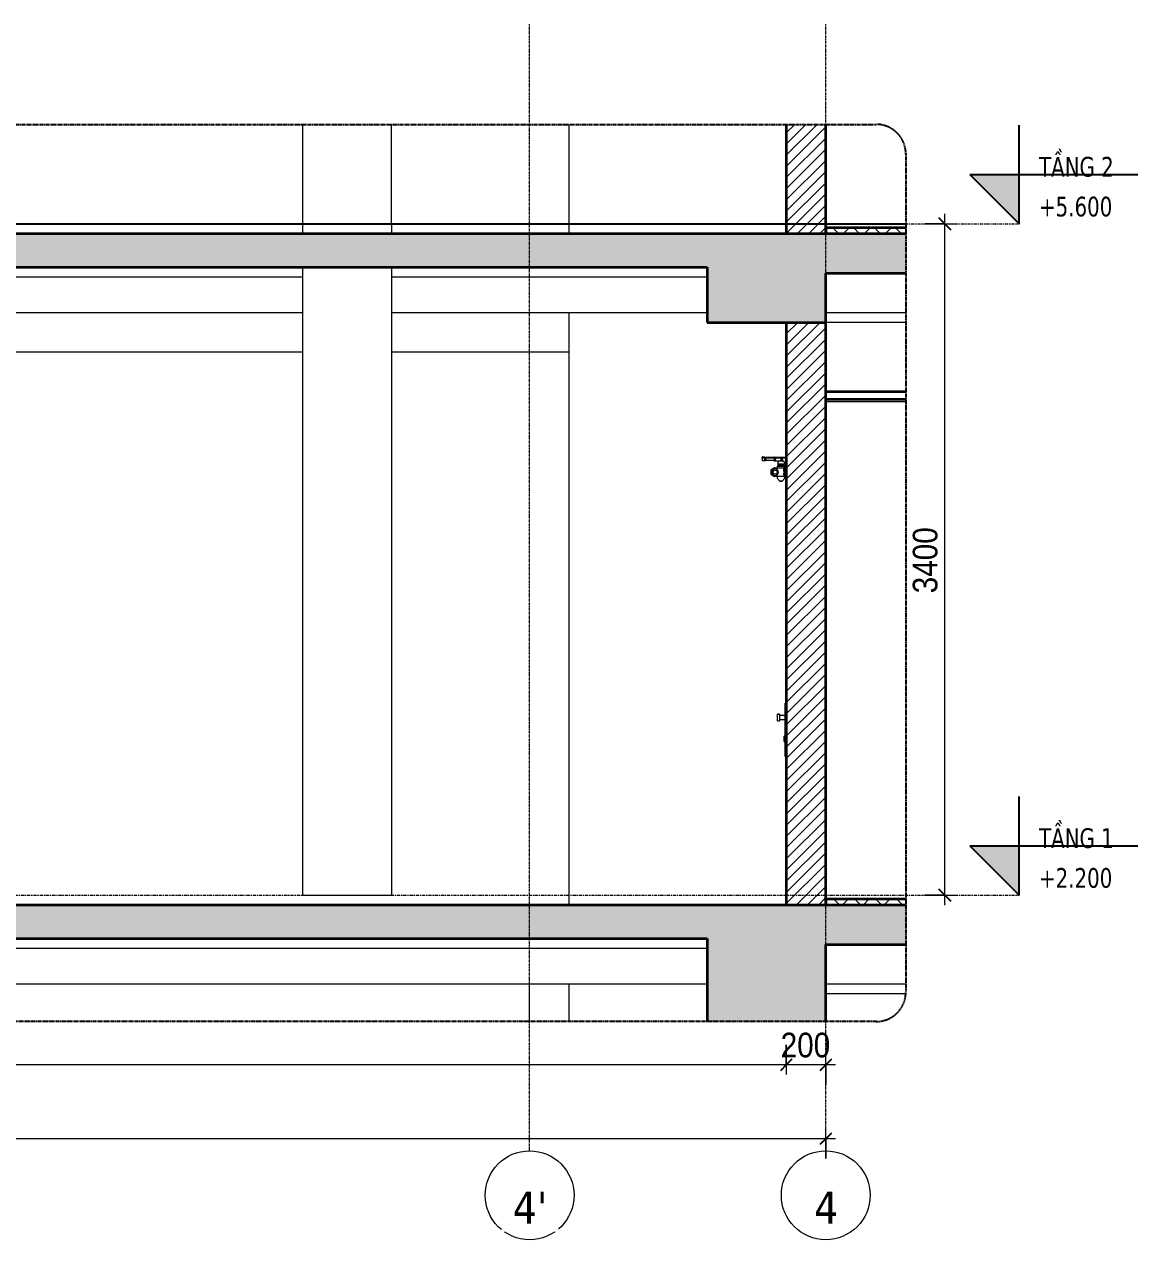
# Model space of a CAD drawing. Header units: millimetres. Extents: x 42054 to 236235, y 253 to 78637.
# Drawn here: x 90403 to 96042, y 455 to 6611 of the extents above; entities that cross this region are included whole.
import ezdxf

# ---------------------------------------------------------------- set-up
doc = ezdxf.new("R2010")
doc.units = ezdxf.units.MM
for name, pattern in [('Centre', [31.75, 6.35, -4.7625, 15.875, -4.7625]), ('Grid Line', [22.225, 12.7, -3.175, 3.175, -3.175]), ('Hidden', [7.14375, 4.7625, -2.38125]), ('IMPORT-CENTER _2_', [40.64, 25.4, -5.08, 5.08, -5.08])]:
    doc.linetypes.add(name, pattern=pattern)
for name, color, linetype, lineweight in [('0-5', 130, 'Continuous', 5), ('A-ANNO-DIMS', 211, 'Continuous', 9), ('A-ANNO-DIMS-50', 211, 'Continuous', 9), ('A-CLNG-1', 250, 'Continuous', 35), ('A-CLNG-FNSH-1', 7, 'Continuous', 18), ('A-CLNG-PATT-3', 13, 'Continuous', 18), ('A-DETL-GENF', 92, 'Continuous', 18), ('A-DETL-GENF-4', 92, 'Hidden', 25), ('A-DETL-GENF-5', 9, 'Continuous', 18), ('A-DETL-MEDM', 33, 'Continuous', 35), ('A-DOOR', 31, 'Continuous', 18), ('A-FLOR-2', 7, 'Continuous', 18), ('A-FLOR-FNSH-1', 250, 'Continuous', 35), ('A-FLOR-LEVL', 51, 'Continuous', 9), ('A-FLOR-LEVL-1', 51, 'Continuous', 25), ('A-FLOR-LEVL-2', 51, 'Centre', 9), ('A-FLOR-PATT-2', 8, 'Continuous', 18), ('A-WALL', 113, 'Continuous', 18), ('A-WALL-2', 250, 'Continuous', 35), ('A-WALL-PATT-2', 111, 'Continuous', 18), ('G-IMPT', 8, 'Continuous', 18), ('G-IMPT-5', 8, 'IMPORT-CENTER _2_', 18), ('M-EQPM', 50, 'Continuous', 18), ('M-EQPM-3', 50, 'Continuous', 25), ('S-BEAM-1', 7, 'Continuous', 18), ('S-COLS-8', 7, 'Continuous', 18), ('S-GRID-1', 1, 'Grid Line', 9), ('S-GRID-IDEN', 1, 'Continuous', 9)]:
    doc.layers.add(name, color=color, linetype=linetype, lineweight=lineweight)
doc.styles.add('Tahoma_B', font='tahomabd.ttf', dxfattribs={"height": 162.5})
doc.styles.add('Tahoma_B_1', font='tahomabd.ttf', dxfattribs={"width": 0.85, "height": 100})
doc.styles.add('UTM Avo', font='', dxfattribs={"width": 0.9, "height": 125})
doc.styles.get('UTM Avo').set_extended_font_data('UTM Avo')
doc.dimstyles.new('1_Dim_chi_tiet_2_5', dxfattribs={"dimscale": 304.8, "dimtxt": 124.912619, "dimasz": 0.19685, "dimexe": 0.164042, "dimexo": 0.0625, "dimgap": 0.016404, "dimtad": 1, "dimdec": 0, "dimrnd": 5, "dimzin": 0, "dimdsep": 46, "dimtxsty": 'UTM Avo', "dimblk1": 'OBLIQUE', "dimblk2": 'OBLIQUE', "dimsah": 1, "dimcen": 0.09, "dimdle": 0.164042, "dimazin": 0, "dimtfac": 1, "dimtdec": 4, "dimtix": 1, "dimtmove": 0, "dimatfit": 3, "dimfxl": 0.328084, "dimfxlon": 1, "dimtvp": 1, "dimtolj": 1, "dimtzin": 0, "dimarcsym": 2})
pattern_1 = [(45, (89607.41, 15773.775), (-28.28427, 28.28427), [])]
pattern_2 = [(45, (89607.41, 15773.775), (-53.033, 53.033), []), (135, (89607.41, 15773.775), (-53.033, -53.033), [])]

# ---------------------------------------------------------------- blocks, each defined once
blk = doc.blocks.new('NCV_TKTC_KET CAU_rvt-4-TKCS_CĂN HỘ LOẠI 1A - MẶT CẮT 3')
at = {"layer": 'A-FLOR-2'}
for p, q in [((-47102.6, 5330), (-48952.9, 5330)), ((-45052.6, 5330), (-46652.6, 5330)), ((-45052.6, 1930), (-48952.9, 1930))]:
    blk.add_line(p, q, dxfattribs=at)
at = {"layer": 'S-BEAM-1'}
for p, q in [((-47102.6, 5150), (-48952.9, 5150)), ((-45052.6, 5150), (-46652.6, 5150)), ((-44047.1, 5150), (-44452.6, 5150)), ((-44047.1, 5100), (-44452.6, 5100)), ((-47102.6, 4950), (-48952.9, 4950)), ((-45752.6, 4950), (-46652.6, 4950)), ((-45052.6, 1750), (-48952.9, 1750)), ((-44047.1, 1750), (-44452.6, 1750)), ((-44048.4, 1700), (-44452.6, 1700))]:
    blk.add_line(p, q, dxfattribs=at)
at = {"layer": 'S-COLS-8'}
for p, q in [((-45752.6, 5550), (-45752.6, 6103.8)), ((-45752.6, 2150), (-45752.6, 5150)), ((-45752.6, 1560), (-45752.6, 1750)), ((-44452.6, 1750), (-44452.6, 1560))]:
    blk.add_line(p, q, dxfattribs=at)
blk = doc.blocks.new('FD_05 - FD_05-1000x2200mm-835434-TKCS_CĂN HỘ LOẠI 1A - MẶT CẮT 3')
at = {"layer": 'A-DOOR'}
for p, q in [((-44776, 4418.5), (-44776, 4415.5)), ((-44775.6, 4418.5), (-44775.6, 4418.5)), ((-44775.6, 4418.5), (-44767.9, 4418.5)), ((-44775.6, 4415.5), (-44775.6, 4415.5)), ((-44775.6, 4415.5), (-44767.9, 4415.5)), ((-44774.9, 4414.5), (-44774.9, 4400.5)), ((-44774.9, 4414.5), (-44770.1, 4414.5)), ((-44770.1, 4400.5), (-44774.9, 4400.5)), ((-44774.4, 4420.3), (-44774.4, 4418.5)), ((-44773.6, 4420.3), (-44774.4, 4420.3)), ((-44774.4, 4420.3), (-44762.4, 4420.3)), ((-44773.4, 4415.5), (-44773.4, 4414.5)), ((-44770.1, 4414.5), (-44761.9, 4414.5)), ((-44761.9, 4400.5), (-44770.1, 4400.5)), ((-44767.9, 4418.5), (-44766.3, 4418.5)), ((-44767.2, 4418.5), (-44767.9, 4418.5)), ((-44767.9, 4415.5), (-44766.3, 4415.5)), ((-44767.9, 4415.5), (-44767.2, 4415.5)), ((-44767.2, 4415.5), (-44767.9, 4415.5)), ((-44767.2, 4415.5), (-44767.9, 4415.5)), ((-44767.9, 4415.5), (-44767.2, 4415.5)), ((-44766.3, 4418.5), (-44715.7, 4418.5)), ((-44766.3, 4415.5), (-44715.7, 4415.5)), ((-44763.4, 4414.5), (-44763.4, 4415.5)), ((-44762.4, 4420.3), (-44763.2, 4420.3)), ((-44762.4, 4418.5), (-44762.4, 4420.3)), ((-44761.9, 4400.5), (-44761.9, 4414.5)), ((-44761.9, 4414.5), (-44760.9, 4414.5)), ((-44760.9, 4400.5), (-44761.9, 4400.5)), ((-44759.9, 4411.5), (-44759.2, 4411.5)), ((-44759.2, 4403.5), (-44759.9, 4403.5)), ((-44716.9, 4412.5), (-44759.7, 4412.5)), ((-44759.7, 4402.5), (-44716.9, 4402.5)), ((-44759.2, 4411.5), (-44759.2, 4403.5)), ((-44741.1, 4415.5), (-44741.1, 4414.5)), ((-44739.1, 4414.5), (-44741.1, 4414.5)), ((-44741.1, 4414.5), (-44739.1, 4414.5)), ((-44673.1, 4414.5), (-44739.1, 4414.5)), ((-44712.2, 4413.5), (-44716.9, 4413.5)), ((-44716.9, 4401.5), (-44712.2, 4401.5)), ((-44715.7, 4418.5), (-44714.7, 4418.5)), ((-44715.7, 4418.5), (-44714.7, 4418.5)), ((-44714.7, 4417.5), (-44715.7, 4417.5)), ((-44715.7, 4415.5), (-44714.7, 4415.5)), ((-44715.7, 4415.5), (-44714.7, 4415.5)), ((-44714.7, 4418.5), (-44689.1, 4418.5)), ((-44714.7, 4415.5), (-44689.1, 4415.5)), ((-44712.2, 4400.5), (-44684.1, 4400.5)), ((-44699.1, 4372), (-44699.1, 4365)), ((-44699.1, 4372), (-44684.6, 4372)), ((-44664.1, 4398), (-44694.1, 4398)), ((-44694.1, 4384.6), (-44694.1, 4392.9)), ((-44694.1, 4376), (-44694.1, 4382)), ((-44694.1, 4382), (-44679.1, 4382)), ((-44679.1, 4376), (-44694.1, 4376)), ((-44689.6, 4384), (-44682.3, 4384)), ((-44689.6, 4382), (-44689.6, 4384)), ((-44689.6, 4374), (-44689.6, 4376)), ((-44685.9, 4374), (-44689.6, 4374)), ((-44689.1, 4418.5), (-44687.9, 4418.5)), ((-44689.1, 4418.5), (-44688, 4418.5)), ((-44688, 4417.5), (-44689.1, 4417.5)), ((-44689.1, 4415.5), (-44687.9, 4415.5)), ((-44689.1, 4415.5), (-44688, 4415.5)), ((-44688.6, 4418.5), (-44688, 4418.5)), ((-44688, 4418.5), (-44688.6, 4418.5)), ((-44688.6, 4415.5), (-44688, 4415.5)), ((-44688, 4415.5), (-44688.6, 4415.5)), ((-44688.6, 4374), (-44688.6, 4372)), ((-44687.9, 4418.5), (-44658.6, 4418.5)), ((-44687.9, 4415.5), (-44658.6, 4415.5)), ((-44682.3, 4374), (-44685.9, 4374)), ((-44684.6, 4372), (-44660, 4372)), ((-44684.5, 4400.5), (-44684.5, 4398)), ((-44682.3, 4384), (-44672.2, 4384)), ((-44682.3, 4382), (-44682.3, 4384)), ((-44682.3, 4374), (-44682.3, 4376)), ((-44677.2, 4374), (-44682.3, 4374)), ((-44681.7, 4414), (-44680.9, 4414)), ((-44680.9, 4401), (-44681.7, 4401)), ((-44680.9, 4414), (-44679.2, 4414)), ((-44679.2, 4401), (-44680.9, 4401)), ((-44679.1, 4414), (-44677.1, 4414)), ((-44677.1, 4401), (-44679.1, 4401)), ((-44679.1, 4382), (-44664.1, 4382)), ((-44664.1, 4376), (-44679.1, 4376)), ((-44672.2, 4374), (-44677.2, 4374)), ((-44677.1, 4414), (-44675.2, 4414)), ((-44675.2, 4401), (-44677.1, 4401)), ((-44676.9, 4402.4), (-44676.9, 4412.6)), ((-44676.9, 4402.7), (-44676.9, 4411.8)), ((-44675.2, 4414), (-44671.1, 4414)), ((-44675.2, 4401), (-44675.2, 4414)), ((-44671.1, 4401), (-44675.2, 4401)), ((-44673.5, 4398), (-44673.5, 4401)), ((-44673.1, 4414.5), (-44671.1, 4414.5)), ((-44671.1, 4414.5), (-44673.1, 4414.5)), ((-44672.2, 4384), (-44669.5, 4384)), ((-44672.2, 4382), (-44672.2, 4384)), ((-44672.2, 4374), (-44672.2, 4376)), ((-44670.9, 4374), (-44672.2, 4374)), ((-44671.1, 4414.5), (-44671.1, 4415.5)), ((-44671, 4401), (-44671, 4414)), ((-44669.5, 4374), (-44670.9, 4374)), ((-44670.6, 4372), (-44670.6, 4374)), ((-44669.5, 4382), (-44669.5, 4384)), ((-44669.5, 4374), (-44669.5, 4376)), ((-44664.1, 4392.9), (-44664.1, 4384.6)), ((-44664.1, 4382), (-44664.1, 4376)), ((-44660, 4365), (-44660, 4372)), ((-44658.6, 4415.5), (-44658.6, 4418.5)), ((-44729.9, 4330.7), (-44729.9, 4354.3)), ((-44728.9, 4356.1), (-44713.4, 4364.7)), ((-44713.4, 4320.3), (-44728.9, 4328.9)), ((-44720.5, 4342.5), (-44714.7, 4352.5)), ((-44714.7, 4332.5), (-44720.5, 4342.5)), ((-44714.7, 4352.5), (-44703.1, 4352.5)), ((-44703.1, 4332.5), (-44714.7, 4332.5)), ((-44712.4, 4365), (-44668.2, 4365)), ((-44668.2, 4320), (-44712.4, 4320)), ((-44703.1, 4352.5), (-44697.4, 4342.5)), ((-44697.4, 4342.5), (-44703.1, 4332.5)), ((-44699.1, 4320), (-44699.1, 4312.4)), ((-44698.8, 4311.7), (-44685.8, 4296.3)), ((-44673.3, 4296.3), (-44660.3, 4311.7)), ((-44668.2, 4365), (-44665.2, 4365)), ((-44665.2, 4320), (-44668.2, 4320)), ((-44665.2, 4365), (-44664.2, 4365)), ((-44664.2, 4320), (-44665.2, 4320)), ((-44652.6, 4365), (-44664.2, 4365)), ((-44664.2, 4320), (-44652.6, 4320)), ((-44660, 4365), (-44664, 4365)), ((-44664, 4320), (-44660.1, 4320)), ((-44663.9, 4362), (-44663.9, 4323)), ((-44660.1, 4312.4), (-44660.1, 4320)), ((-44676.1, 4296), (-44683.1, 4296)), ((-44683.1, 4296), (-44676.1, 4296)), ((-44660.6, 3172.5), (-44660.6, 2902.5)), ((-44652.6, 3180), (-44658.6, 3180)), ((-44687.6, 3117.5), (-44697.6, 3117.5)), ((-44697.6, 3100), (-44697.6, 3117.5)), ((-44697.6, 3117.5), (-44687.6, 3117.5)), ((-44697.6, 3082.5), (-44697.6, 3100)), ((-44697.6, 3082.5), (-44687.6, 3082.5)), ((-44697.6, 3082.5), (-44687.6, 3082.5)), ((-44687.6, 3117.5), (-44687.6, 3100)), ((-44660.6, 3110), (-44687.6, 3110)), ((-44687.6, 3100), (-44687.6, 3082.5)), ((-44687.6, 3090), (-44660.6, 3090)), ((-44660.6, 3110), (-44660.6, 3109.7)), ((-44660.6, 3097.6), (-44660.6, 3097.4)), ((-44660.6, 3090.3), (-44660.6, 3090)), ((-44660.6, 3006), (-44662.6, 3006)), ((-44662.6, 2995.1), (-44662.6, 3005.3)), ((-44662.6, 2981.2), (-44662.6, 2995.1)), ((-44660.6, 2995.1), (-44662.6, 2995.1)), ((-44662.6, 2978.8), (-44662.6, 2981.2)), ((-44662.6, 2977.7), (-44660.6, 2977.7)), ((-44658.6, 2895), (-44652.6, 2895))]:
    blk.add_line(p, q, dxfattribs=at)
at = {"layer": 'A-DOOR', "flags": 128}
for points in [[(-44759.2, 4411.5), (-44758.5, 4411), (-44757.8, 4410.4), (-44757.3, 4409.7), (-44756.9, 4409), (-44756.7, 4408.3), (-44756.6, 4407.5)], [(-44756.6, 4407.5), (-44756.7, 4406.7), (-44756.9, 4406), (-44757.3, 4405.3), (-44757.8, 4404.6), (-44758.5, 4404), (-44759.2, 4403.5)], [(-44663.9, 4362), (-44663.9, 4362.7), (-44663.9, 4363.3), (-44664, 4363.9), (-44664, 4364.3), (-44664.1, 4364.7), (-44664.1, 4364.9), (-44664.2, 4365)], [(-44664.2, 4320), (-44664.1, 4320.1), (-44664.1, 4320.3), (-44664, 4320.7), (-44664, 4321.1), (-44663.9, 4321.7), (-44663.9, 4322.3), (-44663.9, 4323)], [(-44674, 4296), (-44676.6, 4296), (-44681.9, 4296), (-44685.1, 4296), (-44685.1, 4296)], [(-44685.1, 4296), (-44682.6, 4296), (-44677.2, 4296), (-44674, 4296), (-44674, 4296)]]:
    blk.add_lwpolyline(points, dxfattribs=at)
at = {"layer": 'A-DOOR'}
for centre, radius, start, end in [((-44727.9, 4354.3), 2, 119.19749, 180), ((-44727.9, 4330.7), 2, 180, 240.80251), ((-44708.9, 4342.5), 17, 0, 180), ((-44708.9, 4342.5), 17, 180, 0), ((-44708.9, 4342.5), 16.5, 0, 180), ((-44708.9, 4342.5), 16.5, 180, 0), ((-44712.4, 4363), 2, 90, 119.19749), ((-44712.4, 4322), 2, 240.80251, 270)]:
    blk.add_arc(centre, radius, start, end, dxfattribs=at)
for centre, major_axis, ratio, start_param, end_param in [((-44762.9, 4407.5), (0, 7), 0.259156, 4.776961, 4.974188), ((-44760.4, 4407.5), (0, 2.5), 0.259156, 4.712389, 7.853982), ((-44760.4, 4407.5), (0, 2.5), 0.259156, 1.570796, 4.45059), ((-44760.9, 4407.5), (0, 7), 0.259156, 4.712389, 6.283185), ((-44760.9, 4407.5), (0, 7), 0.259156, 3.141593, 4.712389), ((-44716.9, 4407.5), (0, 6), 0.965835, 4.712389, 6.806784), ((-44716.9, 4407.5), (0, 6), 0.965835, 2.617994, 4.712389), ((-44716.9, 4407.5), (0, 5), 0.965835, 4.712389, 6.283185), ((-44716.9, 4407.5), (0, 5), 0.965835, 3.141593, 4.712389), ((-44712.2, 4407.5), (0, 7), 0.965835, 0.007197, 0.523599), ((-44712.2, 4407.5), (0, 7), 0.965835, 2.617994, 4.712389), ((-44712.2, 4407.5), (0, 6), 0.965835, 4.712389, 6.544985), ((-44712.2, 4407.5), (0, 6), 0.965835, 2.879793, 4.712389), ((-44712.2, 4407.5), (0, 7), 0.965835, 4.712389, 6.275988), ((-44694.1, 4386), (0, 12), 0.000349, 0, 0.959931), ((-44694.1, 4388), (0, 6), 0.000349, 3.141593, 4.101524), ((-44684.1, 4407.5), (0, 7), 0.965835, 5.776005, 6.27576), ((-44684.1, 4407.5), (0, 7), 0.965835, 3.141593, 3.648773), ((-44678.6, 4407.5), (0, 6.79), 0.259156, 0.291061, 0.702638), ((-44678.6, 4407.5), (0, 6.79), 0.259156, 2.438955, 2.850532), ((-44676.6, 4407.5), (0, 6.79), 0.259156, 0.291061, 1.20378), ((-44676.6, 4407.5), (0, 6.79), 0.259156, 1.937813, 2.850532), ((-44676.8, 4407.5), (0, 2.5), 0.259156, 4.712389, 7.853982), ((-44676.8, 4407.5), (0, 2.5), 0.259156, 1.570796, 4.712389), ((-44664.1, 4386), (0, 12), 0.000349, 0, 0.959931), ((-44664.1, 4388), (0, 6), 0.000349, 3.141593, 4.101524)]:
    blk.add_ellipse(centre, major_axis=major_axis, ratio=ratio, start_param=start_param, end_param=end_param, dxfattribs=at)
for points, knots in [([(-44677.9, 4407.5), (-44677.9, 4407.8), (-44677.9, 4408.2), (-44678, 4408.7), (-44678, 4409), (-44678.1, 4409.4), (-44678.2, 4409.8), (-44678.3, 4410), (-44678.3, 4410.3), (-44678.4, 4410.4), (-44678.5, 4410.6), (-44678.5, 4410.8), (-44678.7, 4411.1), (-44678.8, 4411.3), (-44678.9, 4411.5), (-44679, 4411.7), (-44679.1, 4411.8), (-44679.2, 4412), (-44679.4, 4412.3), (-44679.6, 4412.5), (-44679.9, 4412.8), (-44680.3, 4413.2), (-44680.7, 4413.5), (-44680.9, 4413.6)], [0, 0, 0, 0, 0.1, 0.15, 0.2, 0.25, 0.3, 0.35, 0.375, 0.4, 0.425, 0.45, 0.5, 0.55, 0.575, 0.6, 0.625, 0.65, 0.7, 0.75, 0.8, 0.9, 1, 1, 1, 1]), ([(-44680.9, 4401.4), (-44680.7, 4401.5), (-44680.3, 4401.8), (-44679.9, 4402.2), (-44679.6, 4402.5), (-44679.4, 4402.7), (-44679.2, 4403), (-44679.1, 4403.2), (-44679, 4403.3), (-44678.9, 4403.5), (-44678.8, 4403.7), (-44678.7, 4403.9), (-44678.5, 4404.2), (-44678.5, 4404.4), (-44678.4, 4404.6), (-44678.3, 4404.7), (-44678.3, 4405), (-44678.2, 4405.2), (-44678.1, 4405.6), (-44678, 4406), (-44678, 4406.3), (-44677.9, 4406.8), (-44677.9, 4407.2), (-44677.9, 4407.5)], [0, 0, 0, 0, 0.1, 0.2, 0.25, 0.3, 0.35, 0.375, 0.4, 0.425, 0.45, 0.5, 0.55, 0.575, 0.6, 0.625, 0.65, 0.7, 0.75, 0.8, 0.85, 0.9, 1, 1, 1, 1]), ([(-44665.2, 4354.9), (-44665.2, 4356), (-44665.1, 4357.3), (-44664.9, 4358.4), (-44664.7, 4358.7), (-44664.6, 4358.5), (-44664.4, 4357.9), (-44664.3, 4356.9), (-44664.2, 4355.5), (-44664.2, 4353.8), (-44664.1, 4352.6), (-44664.1, 4352)], [0, 0, 0, 0, 0.2, 0.3, 0.4, 0.5, 0.6, 0.7, 0.8, 0.9, 1, 1, 1, 1]), ([(-44664.1, 4352), (-44664.1, 4350.8), (-44664.2, 4349), (-44664.3, 4347.1), (-44664.4, 4346.1), (-44664.6, 4345.5), (-44664.7, 4345.3), (-44664.9, 4345.6), (-44665, 4346.4), (-44665.2, 4347.6), (-44665.2, 4348.6), (-44665.2, 4349.1)], [0, 0, 0, 0, 0.2, 0.3, 0.4, 0.5, 0.6, 0.7, 0.8, 0.9, 1, 1, 1, 1]), ([(-44665.2, 4335.9), (-44665.2, 4337), (-44665.1, 4338.3), (-44664.9, 4339.4), (-44664.7, 4339.7), (-44664.6, 4339.5), (-44664.4, 4338.9), (-44664.3, 4337.9), (-44664.2, 4336.5), (-44664.2, 4334.8), (-44664.1, 4333.6), (-44664.1, 4333)], [0, 0, 0, 0, 0.2, 0.3, 0.4, 0.5, 0.6, 0.7, 0.8, 0.9, 1, 1, 1, 1]), ([(-44664.1, 4333), (-44664.1, 4331.8), (-44664.2, 4330), (-44664.3, 4328.1), (-44664.4, 4327.1), (-44664.6, 4326.5), (-44664.7, 4326.3), (-44664.9, 4326.6), (-44665, 4327.4), (-44665.2, 4328.6), (-44665.2, 4329.6), (-44665.2, 4330.1)], [0, 0, 0, 0, 0.2, 0.3, 0.4, 0.5, 0.6, 0.7, 0.8, 0.9, 1, 1, 1, 1])]:
    blk.add_open_spline(points, degree=3, knots=knots, dxfattribs=at)
for points in [[(-44665.4, 4352), (-44665.4, 4352.5), (-44665.3, 4353.5), (-44665.3, 4354.4), (-44665.2, 4354.9)], [(-44665.2, 4349.1), (-44665.3, 4349.6), (-44665.3, 4350.5), (-44665.4, 4351.5), (-44665.4, 4352)], [(-44665.4, 4333), (-44665.4, 4333.5), (-44665.3, 4334.5), (-44665.3, 4335.4), (-44665.2, 4335.9)], [(-44665.2, 4330.1), (-44665.3, 4330.6), (-44665.3, 4331.5), (-44665.4, 4332.5), (-44665.4, 4333)]]:
    blk.add_open_spline(points, degree=3, dxfattribs=at)
blk = doc.blocks.new('TKTC_XREF_251221_MB TANG 2-7 - TKTC_XREF_260130_MB TANG 2-5_dwg_CUM U_DN100-4746796-TKCS_CĂN HỘ LOẠI 1A - MẶT CẮT 3')
at = {"layer": 'G-IMPT'}
for p, q in [((-46617.6, 5600), (-46616.7, 5600)), ((-46616.7, 5600), (-46617.6, 5600)), ((-46617.6, 5600), (-46616.7, 5600)), ((-46616.7, 5600), (-46617.6, 5600)), ((-46611.3, 5600), (-46616.7, 5600)), ((-46616.7, 5600), (-46611.3, 5600)), ((-46611.3, 5600), (-46616.7, 5600)), ((-46616.7, 5600), (-46611.3, 5600)), ((-46610.3, 5600), (-46610.3, 5600)), ((-46610.3, 5600), (-46610.3, 5600)), ((-46610.3, 5600), (-46605.5, 5600)), ((-46605.5, 5600), (-46610.3, 5600)), ((-46605.5, 5600), (-46610.3, 5600)), ((-46605.5, 5600), (-46610.3, 5600)), ((-46610.3, 5600), (-46605.5, 5600)), ((-46605.5, 5600), (-46610.3, 5600)), ((-46605.5, 5600), (-46610.3, 5600)), ((-46605.5, 5600), (-46610.3, 5600)), ((-46605.5, 5600), (-46603.6, 5600)), ((-46603.6, 5600), (-46605.5, 5600)), ((-46605.5, 5600), (-46603.6, 5600)), ((-46603.6, 5600), (-46605.5, 5600)), ((-46603.6, 5600), (-46538.8, 5600)), ((-46603.6, 5600), (-46538.8, 5600)), ((-46603.6, 5600), (-46538.8, 5600)), ((-46603.6, 5600), (-46538.8, 5600)), ((-46538.8, 5600), (-46479.4, 5600)), ((-46479.4, 5600), (-46538.8, 5600)), ((-46538.8, 5600), (-46538.8, 5600)), ((-46538.8, 5600), (-46471.7, 5600)), ((-46471.7, 5600), (-46538.8, 5600))]:
    blk.add_line(p, q, dxfattribs=at)
blk = doc.blocks.new('TKTC_XREF_251221_MB TANG 2-7 - TKTC_XREF_260130_MB TANG 2-5_dwg_$cc-4746806-TKCS_CĂN HỘ LOẠI 1A - MẶT CẮT 3')
at = {"layer": 'G-IMPT-5'}
for p, q in [((-46462.3, 5600), (-46615.4, 5600)), ((-46538.8, 5600), (-46538.8, 5600))]:
    blk.add_line(p, q, dxfattribs=at)
at = {"layer": 'M-EQPM'}
for p, q in [((-46595.7, 5600), (-46595.7, 5600)), ((-46538.8, 5600), (-46551.4, 5600)), ((-46551.4, 5600), (-46538.8, 5600)), ((-46538.8, 5600), (-46484.8, 5600)), ((-46484.8, 5600), (-46538.8, 5600)), ((-46538.8, 5600), (-46526.3, 5600)), ((-46526.3, 5600), (-46538.8, 5600))]:
    blk.add_line(p, q, dxfattribs=at)
blk = doc.blocks.new('TKTC_XREF_251221_MB TANG 2-7 - TKTC_XREF_260130_MB TANG 2-5_dwg_$cc-4746802-TKCS_CĂN HỘ LOẠI 1A - MẶT CẮT 3')
at = {"layer": 'G-IMPT-5'}
for p, q in [((-46317.9, 5600), (-46196.8, 5600)), ((-46256.9, 5600), (-46257.7, 5600))]:
    blk.add_line(p, q, dxfattribs=at)
at = {"layer": 'M-EQPM'}
for p, q in [((-46257, 5600), (-46257.6, 5600)), ((-46257.6, 5600), (-46257.3, 5600)), ((-46257.3, 5600), (-46257, 5600)), ((-46212.3, 5600), (-46212.3, 5600))]:
    blk.add_line(p, q, dxfattribs=at)
blk = doc.blocks.new('TKTC_XREF_251221_MB TANG 2-7 - TKTC_XREF_260130_MB TANG 2-5_dwg_CUM U_DN100-4746799-TKCS_CĂN HỘ LOẠI 1A - MẶT CẮT 3')
at = {"layer": 'G-IMPT'}
for p, q in [((-46255.1, 5600), (-46255.8, 5600)), ((-46204.5, 5600), (-46255.8, 5600)), ((-46255.1, 5600), (-46255.7, 5600)), ((-46255.1, 5600), (-46255.7, 5600)), ((-46203.7, 5600), (-46255.1, 5600)), ((-46202.9, 5600), (-46199.1, 5600)), ((-46202.9, 5600), (-46199.1, 5600)), ((-46202.3, 5600), (-46198.5, 5600)), ((-46202.2, 5600), (-46198.4, 5600)), ((-46199.2, 5600), (-46199.1, 5600)), ((-46199.1, 5600), (-46199.1, 5600)), ((-46199.1, 5600), (-46199.1, 5600)), ((-46198.5, 5600), (-46198.5, 5600)), ((-46198.5, 5600), (-46198.4, 5600)), ((-46198.4, 5600), (-46198.4, 5600)), ((-46198.4, 5600), (-46198.3, 5600)), ((-46197.7, 5600), (-46197.7, 5600)), ((-46196.8, 5600), (-46196.8, 5600)), ((-46196.2, 5600), (-46196.1, 5600)), ((-46195.3, 5600), (-46195.3, 5600)), ((-46194.6, 5600), (-46194.6, 5600)), ((-46193.3, 5600), (-46194.1, 5600)), ((-46194.1, 5600), (-46193.3, 5600)), ((-46192.6, 5600), (-46193.4, 5600)), ((-46193.4, 5600), (-46192.7, 5600)), ((-46193.3, 5600), (-46193.3, 5600)), ((-46192.7, 5600), (-46192.6, 5600))]:
    blk.add_line(p, q, dxfattribs=at)
at = {"layer": 'G-IMPT', "flags": 128}
for points in [[(-46204.4, 5600), (-46255.7, 5600), (-46255.7, 5600)], [(-46203.8, 5600), (-46255.1, 5600), (-46255.1, 5600)], [(-46202.9, 5600), (-46203, 5600), (-46204.5, 5600), (-46204.4, 5600), (-46202.9, 5600), (-46202.9, 5600)], [(-46202.3, 5600), (-46202.3, 5600), (-46203.8, 5600), (-46203.7, 5600), (-46202.2, 5600), (-46202.2, 5600)], [(-46199.1, 5600), (-46202.9, 5600), (-46202.9, 5600), (-46199.2, 5600)], [(-46198.4, 5600), (-46202.2, 5600), (-46202.3, 5600), (-46198.5, 5600)], [(-46198.4, 5600), (-46194.1, 5600), (-46194.1, 5600), (-46198.4, 5600)], [(-46197.7, 5600), (-46193.4, 5600), (-46193.4, 5600), (-46197.7, 5600)]]:
    blk.add_lwpolyline(points, dxfattribs=at)
blk = doc.blocks.new('TKTC_XREF_251221_MB TANG 2-7 - TKTC_XREF_260130_MB TANG 2-5_dwg_$cc-4746807-TKCS_CĂN HỘ LOẠI 1A - MẶT CẮT 3')
at = {"layer": 'G-IMPT-5'}
for p, q in [((-46460.5, 5600), (-46613.5, 5600)), ((-46537, 5600), (-46537, 5600))]:
    blk.add_line(p, q, dxfattribs=at)
at = {"layer": 'M-EQPM'}
for p, q in [((-46593.9, 5600), (-46593.9, 5600)), ((-46537, 5600), (-46549.5, 5600)), ((-46549.5, 5600), (-46537, 5600)), ((-46537, 5600), (-46482.9, 5600)), ((-46482.9, 5600), (-46537, 5600)), ((-46537, 5600), (-46524.5, 5600)), ((-46524.5, 5600), (-46537, 5600))]:
    blk.add_line(p, q, dxfattribs=at)
blk = doc.blocks.new('TKTC_XREF_251221_MB TANG 2-7 - TKTC_XREF_260130_MB TANG 2-5_dwg_$cc-4746801-TKCS_CĂN HỘ LOẠI 1A - MẶT CẮT 3')
at = {"layer": 'G-IMPT-5'}
for p, q in [((-46492.2, 5600), (-46613.3, 5600)), ((-46553.1, 5600), (-46552.4, 5600))]:
    blk.add_line(p, q, dxfattribs=at)
at = {"layer": 'M-EQPM'}
for p, q in [((-46597.8, 5600), (-46597.8, 5600)), ((-46552.8, 5600), (-46553, 5600)), ((-46553, 5600), (-46552.5, 5600)), ((-46552.5, 5600), (-46552.8, 5600))]:
    blk.add_line(p, q, dxfattribs=at)
blk = doc.blocks.new('TKTC_XREF_251221_MB TANG 2-7 - TKTC_XREF_251221_MB TANG 2-7-2039446-TKCS_CĂN HỘ LOẠI 1A - MẶT CẮT 3')
at = {"layer": 'M-EQPM'}
for p, q in [((-46653.6, 5600), (-46603.8, 5600)), ((-46603.8, 5600), (-46653.6, 5600)), ((-46203.7, 5600), (-46153.9, 5600)), ((-46153.9, 5600), (-46203.7, 5600))]:
    blk.add_line(p, q, dxfattribs=at)
at = {"layer": 'M-EQPM-3'}
for p, q in [((-53252.7, 5600), (-46352.6, 5600)), ((-46352.6, 5600), (-45952.6, 5600)), ((-45952.6, 5600), (-44047.1, 5600))]:
    blk.add_line(p, q, dxfattribs=at)
for name, p in [('TKTC_XREF_251221_MB TANG 2-7 - TKTC_XREF_260130_MB TANG 2-5_dwg_CUM U_DN100-4746796-TKCS_CĂN HỘ LOẠI 1A - MẶT CẮT 3', (-0.1, 0)), ('TKTC_XREF_251221_MB TANG 2-7 - TKTC_XREF_260130_MB TANG 2-5_dwg_CUM U_DN100-4746796-TKCS_CĂN HỘ LOẠI 1A - MẶT CẮT 3', (0, 0)), ('TKTC_XREF_251221_MB TANG 2-7 - TKTC_XREF_260130_MB TANG 2-5_dwg_$cc-4746806-TKCS_CĂN HỘ LOẠI 1A - MẶT CẮT 3', (0, 0)), ('TKTC_XREF_251221_MB TANG 2-7 - TKTC_XREF_260130_MB TANG 2-5_dwg_$cc-4746807-TKCS_CĂN HỘ LOẠI 1A - MẶT CẮT 3', (0, 0)), ('TKTC_XREF_251221_MB TANG 2-7 - TKTC_XREF_260130_MB TANG 2-5_dwg_$cc-4746801-TKCS_CĂN HỘ LOẠI 1A - MẶT CẮT 3', (0, 0)), ('TKTC_XREF_251221_MB TANG 2-7 - TKTC_XREF_260130_MB TANG 2-5_dwg_$cc-4746802-TKCS_CĂN HỘ LOẠI 1A - MẶT CẮT 3', (0, 0)), ('TKTC_XREF_251221_MB TANG 2-7 - TKTC_XREF_260130_MB TANG 2-5_dwg_CUM U_DN100-4746799-TKCS_CĂN HỘ LOẠI 1A - MẶT CẮT 3', (0, 0))]:
    blk.add_blockref(name, p)
at = {"extrusion": (0, 0, -1)}
blk.add_blockref('TKTC_XREF_251221_MB TANG 2-7 - TKTC_XREF_260130_MB TANG 2-5_dwg_CUM U_DN100-4746799-TKCS_CĂN HỘ LOẠI 1A - MẶT CẮT 3', (92808.2, 0), dxfattribs=at)
blk = doc.blocks.new('BORDER VIEW - BORDER VIEW-3681647-TKCS_CĂN HỘ LOẠI 1A - MẶT CẮT 3')
at = {"layer": 'A-DETL-GENF-4'}
for p, q in [((-53612.6, 6103.8), (-44197.1, 6103.8)), ((-44047.1, 5953.8), (-44047.1, 1710)), ((-44197.1, 1560), (-53612.6, 1560))]:
    blk.add_line(p, q, dxfattribs=at)
for centre, start, end in [((-44197.1, 5953.8), 0, 90), ((-44197.1, 1710), 270, 0)]:
    blk.add_arc(centre, 150, start, end, dxfattribs=at)
blk = doc.blocks.new('Level - CAO ĐỘ LEVEL-350587-TKCS_CĂN HỘ LOẠI 1A - MẶT CẮT 3')
at = {"layer": 'A-FLOR-LEVL'}
blk.add_hatch(color=256, dxfattribs=at).paths.add_polyline_path([(-43472.7, 2450), (-43472.7, 2200), (-43722.7, 2450)])
at = {"layer": 'A-FLOR-LEVL-1'}
for p, q in [((-43472.7, 2200), (-43472.7, 2700)), ((-43722.7, 2450), (-43472.7, 2200)), ((-43722.7, 2450), (-42872.7, 2450))]:
    blk.add_line(p, q, dxfattribs=at)
blk = doc.blocks.new('Grid - M_Grid Head - Circle-353313-TKCS_CĂN HỘ LOẠI 1A - MẶT CẮT 3')
at = {"layer": 'S-GRID-IDEN'}
blk.add_circle((-44452.6, 680.3), 225, dxfattribs=at)
blk = doc.blocks.new('DIMBLOCK76-TKCS_CĂN HỘ LOẠI 1A - MẶT CẮT 3')
at = {"layer": 'A-ANNO-DIMS-50', "lineweight": 25}
for p, q in [((95065.6, 5600), (95035.6, 5630)), ((95065.6, 5600), (95095.6, 5570)), ((95065.6, 2200), (95035.6, 2230)), ((95065.6, 2200), (95095.6, 2170))]:
    blk.add_line(p, q, dxfattribs=at)
at = {"layer": 'A-ANNO-DIMS-50'}
for p, q in [((95065.6, 2150), (95065.6, 5650)), ((94965.6, 5600), (95115.6, 5600)), ((95065.6, 5600), (94965.6, 5600)), ((94965.6, 2200), (95115.6, 2200)), ((95065.6, 2200), (94965.6, 2200))]:
    blk.add_line(p, q, dxfattribs=at)
at = {"layer": 'A-ANNO-DIMS-50', "color": 0, "insert": (94903.2, 3728.8), "char_height": 125, "width": 410.824, "attachment_point": 1, "rotation": 90, "line_spacing_factor": 1.110334, "style": 'UTM Avo'}
blk.add_mtext('3400', dxfattribs=at)
blk = doc.blocks.new('_Oblique')
at = {"color": 0, "linetype": 'ByBlock', "lineweight": -2}
blk.add_line((-0.5, -0.5), (0.5, 0.5), dxfattribs=at)
blk = doc.blocks.new('DIMBLOCK77-TKCS_CĂN HỘ LOẠI 1A - MẶT CẮT 3')
at = {"layer": 'A-ANNO-DIMS-50'}
for p, q in [((85462.5, 1066.8), (85462.5, 916.8)), ((85462.5, 966.8), (85462.5, 1066.8)), ((94462.5, 866.8), (94462.5, 1016.8)), ((94512.5, 966.8), (85462.5, 966.8)), ((94462.5, 966.8), (94462.5, 866.8))]:
    blk.add_line(p, q, dxfattribs=at)
at = {"layer": 'A-ANNO-DIMS-50', "lineweight": 25}
for p, q in [((85462.5, 966.8), (85492.5, 996.8)), ((94462.5, 966.8), (94492.5, 996.8)), ((85462.5, 966.8), (85432.5, 936.8)), ((94462.5, 966.8), (94432.5, 936.8))]:
    blk.add_line(p, q, dxfattribs=at)
at = {"layer": 'A-ANNO-DIMS-50', "color": 0, "insert": (89791.4, 1129.2), "char_height": 125, "width": 410.824, "attachment_point": 1, "line_spacing_factor": 1.110334, "style": 'UTM Avo'}
blk.add_mtext('9000', dxfattribs=at)
blk = doc.blocks.new('DIMBLOCK78-TKCS_CĂN HỘ LOẠI 1A - MẶT CẮT 3')
at = {"layer": 'A-ANNO-DIMS-50'}
for p, q in [((94262.5, 1441.3), (94262.5, 1291.3)), ((94262.5, 1341.3), (94262.5, 1441.3)), ((94462.5, 1241.3), (94462.5, 1391.3)), ((94512.5, 1341.3), (94262.5, 1341.3)), ((94462.5, 1341.3), (94462.5, 1241.3))]:
    blk.add_line(p, q, dxfattribs=at)
at = {"layer": 'A-ANNO-DIMS-50', "lineweight": 25}
for p, q in [((94262.5, 1341.3), (94292.5, 1371.3)), ((94462.5, 1341.3), (94492.5, 1371.3)), ((94262.5, 1341.3), (94232.5, 1311.3)), ((94462.5, 1341.3), (94432.5, 1311.3))]:
    blk.add_line(p, q, dxfattribs=at)
at = {"layer": 'A-ANNO-DIMS-50', "color": 0, "insert": (94234.1, 1503.6), "char_height": 125, "width": 308.118, "attachment_point": 1, "line_spacing_factor": 1.110334, "style": 'UTM Avo'}
blk.add_mtext('200', dxfattribs=at)
blk = doc.blocks.new('DIMBLOCK79-TKCS_CĂN HỘ LOẠI 1A - MẶT CẮT 3')
at = {"layer": 'A-ANNO-DIMS-50'}
for p, q in [((85662.4, 1441.3), (85662.4, 1291.3)), ((85662.4, 1341.3), (85662.4, 1441.3)), ((94262.5, 1441.3), (94262.5, 1291.3)), ((94262.5, 1341.3), (94262.5, 1441.3)), ((94262.5, 1341.3), (85662.4, 1341.3))]:
    blk.add_line(p, q, dxfattribs=at)
at = {"layer": 'A-ANNO-DIMS-50', "lineweight": 25}
for p, q in [((85662.4, 1341.3), (85692.4, 1371.3)), ((94262.5, 1341.3), (94292.5, 1371.3)), ((85662.4, 1341.3), (85632.4, 1311.3)), ((94262.5, 1341.3), (94232.5, 1311.3))]:
    blk.add_line(p, q, dxfattribs=at)
at = {"layer": 'A-ANNO-DIMS-50', "color": 0, "insert": (89791.3, 1503.6), "char_height": 125, "width": 410.824, "attachment_point": 1, "line_spacing_factor": 1.110334, "style": 'UTM Avo'}
blk.add_mtext('8600', dxfattribs=at)

msp = doc.modelspace()

# ---------------------------------------------------------------- hatches: boundary and pattern name
at = {"layer": 'A-CLNG-PATT-3'}
h = msp.add_hatch(dxfattribs=at)
h.set_pattern_fill('FP_12', color=256, style=0, pattern_type=2)
h.set_pattern_definition([(0, (89607.41, 15773.77), (406.4, 101.6), [16.764, -288.036, 16.764, -288.036, -1625.6]), (0, (89607.41, 15773.77), (406.4, 101.6), [-609.6, 16.764, -592.836, 16.764, -288.036, -711.2]), (0, (89607.41, 15773.77), (406.4, 101.6), [-1524, 16.764, -186.436, 16.764, -491.236]), (120, (89759.81, 15824.58), (-291.1882, 301.1527), [16.764, -288.036, 16.764, -1913.636]), (120, (89759.81, 15824.58), (-291.1882, 301.1527), [-321.564, -288.036, 16.764, -592.836, -1016]), (120, (89759.81, 15824.58), (-291.1882, 301.1527), [-1219.2, 16.764, -288.036, 16.764, -694.436]), (120, (89759.81, 15824.58), (-291.1882, 301.1527), [-1540.764, -186.436, 16.764, -491.236]), (240, (89810.61, 16027.77), (-115.2118, -402.7527), [16.764, -288.036, 16.764, -1913.636]), (240, (89810.61, 16027.77), (-115.2118, -402.7527), [-321.564, -288.036, 16.764, -592.836, -1016]), (240, (89810.61, 16027.77), (-115.2118, -402.7527), [-1219.2, 16.764, -288.036, 16.764, -694.436]), (240, (89810.61, 16027.77), (-115.2118, -402.7527), [-1540.764, -186.436, 16.764, -491.236])])
h.paths.add_polyline_path([(94462.5, 4700), (94868, 4700), (94868, 4710), (94462.5, 4710)])
at = {"layer": 'A-DETL-GENF-5'}
h = msp.add_hatch(dxfattribs=at)
h.set_pattern_fill('FP_9', color=256, style=0, pattern_type=2)
h.set_pattern_definition([(50, (89607.4, 15773.77), (364.368, -31.878), [38.1, -419.1]), (355, (89607.4, 15773.77), (-70.486, 382.113), [30.48, -335.28]), (100.451, (89637.77, 15771.12), (293.885, 350.233), [32.38, -356.18]), (46.184, (89607.4, 15875.38), (542.158, -84.086), [57.15, -628.65]), (96.636, (89652.6, 15868.37), (474.805, 494.855), [48.57, -534.27]), (351.184, (89607.4, 15875.4), (474.81, 494.85), [45.72, -502.92]), (21, (89658.2, 15849.98), (303.2285, -204.5305), [38.1, -419.1]), (326, (89658.2, 15849.98), (123.604, 368.376), [30.48, -335.28]), (71.451, (89683.48, 15832.93), (426.834, 163.843), [32.38, -356.18]), (37.5, (89607.41, 15773.77), (6.1766, 169.1102), [3.353, -327.863, 3.353, -337.007, -336.55]), (37.5, (89607.41, 15773.77), (6.1766, 169.1102), [-671.576, 3.353, -333.197]), (7.5, (89607.41, 15773.77), (133.6389, 200.3615), [3.353, -190.703, 3.353, -320.243, -128.27]), (7.5, (89607.41, 15773.77), (133.6389, 200.3615), [-517.652, 3.353, -124.917]), (327.5, (89494.13, 15773.77), (271.1818, -11.4584), [3.353, -123.647, 3.353, -392.887, -525.78]), (327.5, (89494.13, 15773.77), (271.1818, -11.4584), [-523.24, 3.353, -522.427]), (317.5, (89443.33, 15773.77), (296.2585, 50.853), [3.353, -161.747, 3.353, -259.791, -373.38]), (317.5, (89443.33, 15773.77), (296.2585, 50.853), [-428.244, 3.353, -370.027]), (45, (89607.41, 15773.77), (-125.7236, 125.7236), []), (45, (89607.41, 15964.27), (-125.7236, 125.7236), [])])
h.paths.add_polyline_path([(94175.6, 1560), (94462.5, 1560), (94462.5, 1950), (94868, 1950), (94868, 2150), (89762.1, 2150), (89762.1, 2100), (85662.4, 2100), (85662.4, 2300), (85462.5, 2300), (85462.5, 1560), (85762.5, 1560), (85762.5, 1930), (89762.2, 1930), (89762.2, 1750), (89962.2, 1750), (89962.2, 1980), (93862.5, 1980), (93862.5, 1560), (93877.5, 1560)])
h.paths.add_polyline_path([(85762.5, 4950), (85762.5, 5330), (89762.2, 5330), (89762.2, 5150), (89962.2, 5150), (89962.2, 5380), (93862.5, 5380), (93862.5, 5100), (94462.5, 5100), (94462.5, 5350), (94868, 5350), (94868, 5550), (89762.2, 5550), (89762.2, 5500), (85662.4, 5500.4), (85662.4, 5700), (85462.5, 5700), (85462.5, 4950), (85662.4, 4950)])
at = {"layer": 'A-FLOR-PATT-2'}
h = msp.add_hatch(dxfattribs=at)
h.set_pattern_fill('FP_11', color=256, style=0, pattern_type=2)
h.set_pattern_definition(pattern_2)
h.paths.add_polyline_path([(94868, 5550), (94868, 5580), (94462.5, 5580), (94462.5, 5550)])
h = msp.add_hatch(dxfattribs=at)
h.set_pattern_fill('FP_11', color=256, style=0, pattern_type=2)
h.set_pattern_definition(pattern_2)
h.paths.add_polyline_path([(94868, 2150), (94868, 2180), (94462.5, 2180), (94462.5, 2150)])
at = {"layer": 'A-WALL-PATT-2'}
h = msp.add_hatch(dxfattribs=at)
h.set_pattern_fill('FP_10', color=256, style=0, pattern_type=2)
h.set_pattern_definition(pattern_1)
h.paths.add_polyline_path([(94462.5, 5550), (94462.5, 5550), (94462.5, 6103.8), (94262.5, 6103.8), (94262.5, 5550)])
h = msp.add_hatch(dxfattribs=at)
h.set_pattern_fill('FP_10', color=256, style=0, pattern_type=2)
h.set_pattern_definition(pattern_1)
h.paths.add_polyline_path([(94462.5, 2150), (94462.5, 2150), (94462.5, 5100), (94262.5, 5100), (94262.5, 2150)])

# ---------------------------------------------------------------- linework, layer by layer
at = {"layer": 'A-CLNG-1'}
for p, q in [((94868, 4750), (94462.5, 4750)), ((94868, 4710), (94462.5, 4710))]:
    msp.add_line(p, q, dxfattribs=at)
at = {"layer": 'A-CLNG-FNSH-1'}
msp.add_line((94462.5, 4700), (94868, 4700), dxfattribs=at)
at = {"layer": 'A-DETL-MEDM'}
for p, q in [((94868, 5550), (89762.2, 5550)), ((89962.2, 5380), (93862.5, 5380)), ((93862.5, 5380), (93862.5, 5100)), ((94462.5, 5100), (94462.5, 5350)), ((94462.5, 5350), (94868, 5350)), ((93862.5, 5100), (94462.5, 5100)), ((94868, 2150), (89762.1, 2150)), ((89962.2, 1980), (93862.5, 1980)), ((93862.5, 1980), (93862.5, 1560)), ((94462.5, 1560), (94462.5, 1950)), ((94462.5, 1950), (94868, 1950))]:
    msp.add_line(p, q, dxfattribs=at)
at = {"layer": 'A-FLOR-FNSH-1'}
for p, q in [((94868, 5580), (94462.5, 5580)), ((94462.5, 5580), (94462.5, 5550)), ((94868, 2180), (94462.5, 2180)), ((94462.5, 2180), (94462.5, 2150))]:
    msp.add_line(p, q, dxfattribs=at)
at = {"layer": 'A-FLOR-LEVL-2'}
for p, q in [((84469.5, 5600), (95442.4, 5600)), ((84469.5, 2200), (95442.4, 2200))]:
    msp.add_line(p, q, dxfattribs=at)
at = {"layer": 'A-WALL'}
for p, q in [((91812.1, 6103.8), (91812.1, 5550)), ((92262.1, 6103.8), (92262.1, 5600)), ((93162.5, 5550), (93162.5, 6103.8)), ((92262.5, 5600), (91812.5, 5600)), ((91812.5, 5600), (91812.5, 5550)), ((92262.5, 5600), (92262.5, 5550)), ((91812.5, 5380), (91812.5, 2200)), ((92262.5, 5380), (92262.5, 2200)), ((93162.5, 2150), (93162.5, 4950)), ((91812.5, 2200), (92262.5, 2200)), ((92962.5, 1560), (92962.5, 1750))]:
    msp.add_line(p, q, dxfattribs=at)
at = {"layer": 'A-WALL-2'}
for p, q in [((94262.5, 6103.8), (94262.5, 5550)), ((94462.5, 5550), (94462.5, 6103.8)), ((94462.5, 2150), (94462.5, 5350)), ((94262.5, 5100), (94262.5, 2150))]:
    msp.add_line(p, q, dxfattribs=at)
at = {"layer": 'S-GRID-1'}
for p, q in [((92962.5, 5360.5), (92962.5, 6610.5)), ((94462.5, 5360.5), (94462.5, 6610.5)), ((92962.5, 2155.3), (92962.5, 5360.5)), ((94462.5, 2155.3), (94462.5, 5360.5)), ((92962.5, 905.3), (92962.5, 2155.3)), ((94462.5, 905.3), (94462.5, 2155.3))]:
    msp.add_line(p, q, dxfattribs=at)

# ---------------------------------------------------------------- block references
at = {"layer": '0-5'}
msp.add_blockref('NCV_TKTC_KET CAU_rvt-4-TKCS_CĂN HỘ LOẠI 1A - MẶT CẮT 3', (138915.1, 0), dxfattribs=at)
at = {"layer": 'A-DETL-GENF'}
msp.add_blockref('BORDER VIEW - BORDER VIEW-3681647-TKCS_CĂN HỘ LOẠI 1A - MẶT CẮT 3', (138915.1, 0), dxfattribs=at)
at = {"layer": 'A-DOOR'}
msp.add_blockref('FD_05 - FD_05-1000x2200mm-835434-TKCS_CĂN HỘ LOẠI 1A - MẶT CẮT 3', (138915.1, 0), dxfattribs=at)
at = {"layer": 'A-FLOR-LEVL-1'}
for p in [(138915.1, 3400), (138915.1, 0)]:
    msp.add_blockref('Level - CAO ĐỘ LEVEL-350587-TKCS_CĂN HỘ LOẠI 1A - MẶT CẮT 3', p, dxfattribs=at)
at = {"layer": 'M-EQPM'}
msp.add_blockref('TKTC_XREF_251221_MB TANG 2-7 - TKTC_XREF_251221_MB TANG 2-7-2039446-TKCS_CĂN HỘ LOẠI 1A - MẶT CẮT 3', (138915.1, 0), dxfattribs=at)
at = {"layer": 'S-GRID-IDEN'}
for p in [(137415.1, 0), (138915.1, 0)]:
    msp.add_blockref('Grid - M_Grid Head - Circle-353313-TKCS_CĂN HỘ LOẠI 1A - MẶT CẮT 3', p, dxfattribs=at)

# ---------------------------------------------------------------- texts
at = {"layer": 'A-FLOR-LEVL', "char_height": 100, "line_spacing_factor": 0.996129, "style": 'Tahoma_B_1'}
for s, insert, width, attachment_point in [('\\pt510,1020,1530,2040,2550,3060,3570,4080,4590,5100,5610,6120,6630,7140,7650,8160,8670,9180,9690,10200,10710,11220,11730,12240,12750,13260,13770,14280,14790,15300,15810,16320;TẦNG 2', (95542.7, 5837.2), 452.625, 7), ('\\pt212.5,425,637.5,850,1062.5,1275,1487.5,1700,1912.5,2125,2337.5,2550,2762.5,2975,3187.5,3400,3612.5,3825,4037.5,4250,4462.5,4675,4887.5,5100,5312.5,5525,5737.5,5950,6162.5,6375,6587.5,6800;+5.600', (95542.7, 5737.5), 441.575, 1), ('\\pt510,1020,1530,2040,2550,3060,3570,4080,4590,5100,5610,6120,6630,7140,7650,8160,8670,9180,9690,10200,10710,11220,11730,12240,12750,13260,13770,14280,14790,15300,15810,16320;TẦNG 1', (95542.7, 2437.2), 452.625, 7), ('\\pt212.5,425,637.5,850,1062.5,1275,1487.5,1700,1912.5,2125,2337.5,2550,2762.5,2975,3187.5,3400,3612.5,3825,4037.5,4250,4462.5,4675,4887.5,5100,5312.5,5525,5737.5,5950,6162.5,6375,6587.5,6800;+2.200', (95542.7, 2337.5), 441.575, 1)]:
    msp.add_mtext(s, dxfattribs=dict(at, insert=insert, width=width, attachment_point=attachment_point))

# ---------------------------------------------------------------- dimensions: what is measured, and where the dimension line sits
at = {"layer": 'A-ANNO-DIMS'}
dim = msp.add_linear_dim(base=(95065.6, 5600), p1=(94965.6, 2200), p2=(94965.6, 5600), angle=90, dimstyle='1_Dim_chi_tiet_2_5', override={"dimpost": '<>', "dimfxl": 3400}, dxfattribs=at)
dim.commit()
dim.dimension.update_dxf_attribs({"geometry": 'DIMBLOCK76-TKCS_CĂN HỘ LOẠI 1A - MẶT CẮT 3', "text_midpoint": (94995.9, 3900)})
for base, p1, p2, override, picture, middle in [((85662.4, 1341.3), (94262.5, 1441.3), (85662.4, 1441.3), {"dimpost": '<>', "dimfxl": 8600.142662}, 'DIMBLOCK79-TKCS_CĂN HỘ LOẠI 1A - MẶT CẮT 3', (89962.5, 1410.9)), ((94262.5, 1341.3), (94462.5, 1241.3), (94262.5, 1441.3), {"dimpost": '<>', "dimfxl": 282.842712}, 'DIMBLOCK78-TKCS_CĂN HỘ LOẠI 1A - MẶT CẮT 3', (94362.5, 1410.9)), ((85462.5, 966.8), (94462.5, 866.8), (85462.5, 1066.8), {"dimpost": '<>', "dimfxl": 9002.221948}, 'DIMBLOCK77-TKCS_CĂN HỘ LOẠI 1A - MẶT CẮT 3', (89962.5, 1036.5))]:
    dim = msp.add_linear_dim(base=base, p1=p1, p2=p2, dimstyle='1_Dim_chi_tiet_2_5', override=override, dxfattribs=at)
    dim.commit()
    dim.dimension.update_dxf_attribs({"geometry": picture, "text_midpoint": middle})

# ---------------------------------------------------------------- next in the draw order: texts
at = {"layer": 'S-GRID-IDEN', "char_height": 162.5, "attachment_point": 5, "line_spacing_factor": 0.996129, "style": 'Tahoma_B', "bg_fill": 3, "box_fill_scale": 1.25, "bg_fill_color": 256, "bg_fill_true_color": 13158600, "bg_fill_transparency": 0}
for s, insert, width in [("\\pt634.99962,1269.99925,1905.0005,2540.00013,3174.99975,3809.99937,4445.00062,5080.00025,5714.99987,6349.9995,6985.00075,7620.00037,8255,8889.99962,9524.99925,10160.0005,10795.00013,11429.99975,12064.99938,12700.00063,13335.00025,13969.99988,14604.9995,15240.00075,15875.00038,16510,17144.99963,17779.99925,18415.0005,19050.00013,19684.99975,20319.99938;4'", (92964.9, 617.9), 205), ('\\pt634.99962,1269.99925,1905.0005,2540.00013,3174.99975,3809.99937,4445.00062,5080.00025,5714.99987,6349.9995,6985.00075,7620.00037,8255,8889.99962,9524.99925,10160.0005,10795.00013,11429.99975,12064.99938,12700.00063,13335.00025,13969.99988,14604.9995,15240.00075,15875.00038,16510,17144.99963,17779.99925,18415.0005,19050.00013,19684.99975,20319.99938;4', (94464.9, 617.9), 145.5)]:
    msp.add_mtext(s, dxfattribs=dict(at, insert=insert, width=width))

doc.saveas('drawing.dxf')
